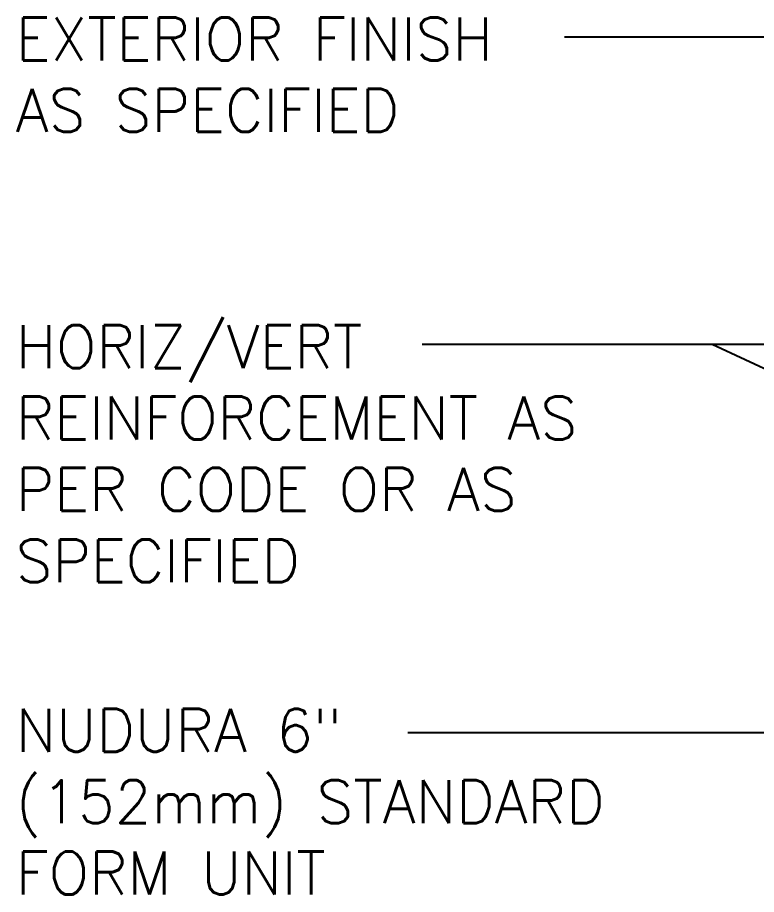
# Model space of a CAD drawing. Header units: inches. Extents: x 28.8 to 73.5, y -26.1 to 47.3.
# Drawn here: x 31.09 to 44.04, y 28.87 to 44.22 of the extents above; entities that cross this region are included whole.
import ezdxf

# ---------------------------------------------------------------- set-up
doc = ezdxf.new("R2010")
doc.units = ezdxf.units.IN
doc.header["$LTSCALE"] = 0.5
doc.header["$MEASUREMENT"] = 0
doc.layers.add('TEXT', color=4, linetype='Continuous')
doc.styles.add('DIM', font='romans.shx', dxfattribs={"width": 0.7})
doc.styles.add('ROMANS', font='romans.shx', dxfattribs={"height": 1.125})
doc.dimstyles.new('ext_12', dxfattribs={"dimscale": 12, "dimtxt": 0.09375, "dimasz": 0.09375, "dimexe": 0.09375, "dimexo": 0.0625, "dimgap": 0.0625, "dimtad": 1, "dimdec": 1, "dimzin": 3, "dimdsep": 46, "dimlunit": 4, "dimtxsty": 'DIM', "dimcen": 0.09, "dimdle": 0.09375, "dimclrt": 4, "dimadec": 0, "dimazin": 0, "dimtfac": 1, "dimtdec": 1, "dimtmove": 2, "dimatfit": 3, "dimfxl": 1, "dimfrac": 2, "dimtolj": 1, "dimtzin": 0, "dimarcsym": 0})

msp = doc.modelspace()

# ---------------------------------------------------------------- texts
at = {"layer": 'TEXT', "char_height": 0.75, "width": 11.74859313871811, "attachment_point": 4, "style": 'ROMANS'}
for s, insert in [('EXTERIOR FINISH\\PAS SPECIFIED', (31.05997125831254, 43.22259684884907)), ('HORIZ/VERT REINFORCEMENT AS PER CODE OR AS SPECIFIED', (31.05997125831254, 36.58488096798143)), ('NUDURA 6" (152mm) STANDARD FORM UNIT', (31.05997125831254, 30.49137183976868))]:
    msp.add_mtext(s, dxfattribs=dict(at, insert=insert))

# ---------------------------------------------------------------- leaders
at = {"layer": 'TEXT'}
for points, override in [([(45.30099994211082, 43.87854151841003), (40.67395577429454, 43.87854151841003)], {"dimtad": 0}), ([(51.67599994211082, 38.49898975523158), (43.25754717506314, 38.49898975523158), (38.18253736890841, 38.49898975523158)], {"dimgap": 0.0625, "dimtad": 0}), ([(52.39447124718822, 34.21992706531873), (43.25754717506314, 38.49898975523158), (38.18253736890841, 38.49898975523158)], {"dimgap": 0.0625, "dimtad": 0}), ([(47.95268017605841, 31.69801211608089), (41.05654723718695, 31.69801211608089), (37.93050152892101, 31.69801211608089)], {"dimgap": 0.0625, "dimtad": 0})]:
    msp.add_leader(points, dimstyle='ext_12', override=override, dxfattribs=at)

doc.saveas('drawing.dxf')
